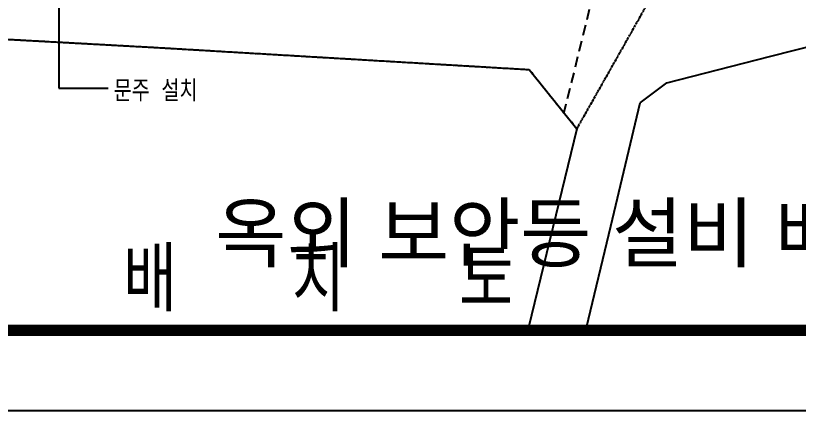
# Model space of a CAD drawing. Header units: millimetres. Extents: x 1145859089 to 1147511753, y -1047484727 to -1047247487.
# Drawn here: x 1146309539 to 1146364779, y -1047484727 to -1047456856 of the extents above; entities that cross this region are included whole.
import ezdxf
from ezdxf.enums import TextEntityAlignment as Align
from ezdxf.xclip import XClip

# ---------------------------------------------------------------- set-up
doc = ezdxf.new("R2010")
doc.units = ezdxf.units.MM
doc.header["$LTSCALE"] = 100
doc.header["$MEASUREMENT"] = 0
doc.header["$XCLIPFRAME"] = 2
doc.linetypes.add('단지배치도$0$HID', pattern=[2.3, 1.5, -0.8])
doc.linetypes.add('단지배치도$0$PHANTOM', pattern=[2.5, 1.25, -0.25, 0.25, -0.25, 0.25, -0.25])
doc.layers.get('0').update_dxf_attribs({"linetype": 'CONTINUOUS'})
doc.layers.get('Defpoints').update_dxf_attribs({"linetype": 'CONTINUOUS'})
for name, color, linetype in [('A-SHEET-TEXT', 7, 'CONTINUOUS'), ('SHEET', 7, 'CONTINUOUS'), ('SHEET$0$BDR', 4, 'CONTINUOUS'), ('SHEET$0$sheet', 3, 'CONTINUOUS'), ('XREF', 135, 'CONTINUOUS'), ('단지배치도$0$S240910', 33, 'CONTINUOUS'), ('단지배치도$0$W240910', 135, 'CONTINUOUS')]:
    doc.layers.add(name, color=color, linetype=linetype)
doc.layers.add('단지배치도$0$DEFPOINT', color=7, linetype='CONTINUOUS', plot=False)
doc.styles.add('단지배치도$0$WS1', font='romans.shx', dxfattribs={"width": 0.8, "bigfont": 'whgtxt.shx'})
doc.styles.add('세종기술단', font='H2HDRM_1.TTF')

# ---------------------------------------------------------------- blocks, each defined once
blk = doc.blocks.new('단지배치도$0$zw$9902')
at = {"layer": '단지배치도$0$W240910', "linetype": '단지배치도$0$HID', "ltscale": 5}
blk.add_line((85754, -67181), (79558, -92337), dxfattribs=at)
at = {"layer": '단지배치도$0$W240910'}
for p, q in [((43923, -75302), (43923, -90618)), ((43923, -90618), (47394, -90618))]:
    blk.add_line(p, q, dxfattribs=at)
at = {"layer": '단지배치도$0$W240910', "linetype": '단지배치도$0$PHANTOM'}
for p, q in [((80476, -93481), (87761, -80573)), ((28011, -86478), (50665, -87727)), ((50665, -87727), (77112, -89294)), ((77112, -89294), (80476, -93479)), ((80476, -93479), (80476, -93481))]:
    blk.add_line(p, q, dxfattribs=at)
at = {"layer": '단지배치도$0$W240910', "ltscale": 10}
for p, q in [((94066, -88380), (104425, -85745)), ((23551, -86250), (50665, -87727)), ((50665, -87727), (77112, -89294)), ((86815, -90225), (94066, -88380)), ((77112, -89294), (80476, -93479)), ((84945, -91645), (86815, -90225)), ((82863, -100341), (84945, -91645)), ((80476, -93479), (74189, -119387)), ((80335, -110897), (82863, -100341))]:
    blk.add_line(p, q, dxfattribs=at)
at = {"layer": '단지배치도$0$DEFPOINT', "style": '단지배치도$0$WS1', "width": 0.8}
blk.add_text('단   지   배   치   도', height=4500, dxfattribs=at).set_placement((24729, -106374))
at = {"layer": '단지배치도$0$S240910', "style": '단지배치도$0$WS1', "width": 0.8}
blk.add_text('문주 설치', height=1500, dxfattribs=at).set_placement((47790, -91547))
blk = doc.blocks.new('단지배치도')
blk.add_blockref('단지배치도$0$zw$9902', (141034, 142437))
blk = doc.blocks.new('SHEET$0$zw$653F')
at = {"layer": 'Defpoints', "color": 0}
blk.add_lwpolyline([(826.33, 0), (0, 0), (0, -593.1), (826.33, -593.1)], close=True, dxfattribs=at)
at = {"layer": 'SHEET$0$sheet', "const_width": 2}
blk.add_lwpolyline([(27.5, -27.5), (813.83, -27.5), (813.83, -579), (27.5, -579)], close=True, dxfattribs=at)
blk = doc.blocks.new('SHEET$0$미소건축시트')
blk.add_blockref('SHEET$0$zw$653F', (0, 593.1))
blk = doc.blocks.new('SHEET')
at = {"layer": 'SHEET$0$BDR', "xscale": 100, "yscale": 100, "zscale": 100}
blk.add_blockref('SHEET$0$미소건축시트', (1200122, -1758265), dxfattribs=at)

msp = doc.modelspace()

# ---------------------------------------------------------------- block references
at = {"layer": 'SHEET', "linetype": 'Continuous', "ltscale": 2, "xscale": 4, "yscale": 4, "zscale": 4}
msp.add_blockref('SHEET', (1141389133.38496, -1040451665.300647), dxfattribs=at)
at = {"layer": 'XREF'}
ref = msp.add_blockref('단지배치도', (1146127639.433663, -1047513806.462535), dxfattribs=at)
XClip(ref).set_block_clipping_path([(72982.4064819524, 34919.7593965298), (360382.4067475507, 255319.7593436697)])

# ---------------------------------------------------------------- texts
at = {"layer": 'A-SHEET-TEXT', "style": '세종기술단'}
msp.add_text('옥외 보안등 설비 배치도', height=4000, dxfattribs=at).set_placement((1146350899.849956, -1047472201.357165), align=Align.MIDDLE_CENTER)

doc.saveas('drawing.dxf')
